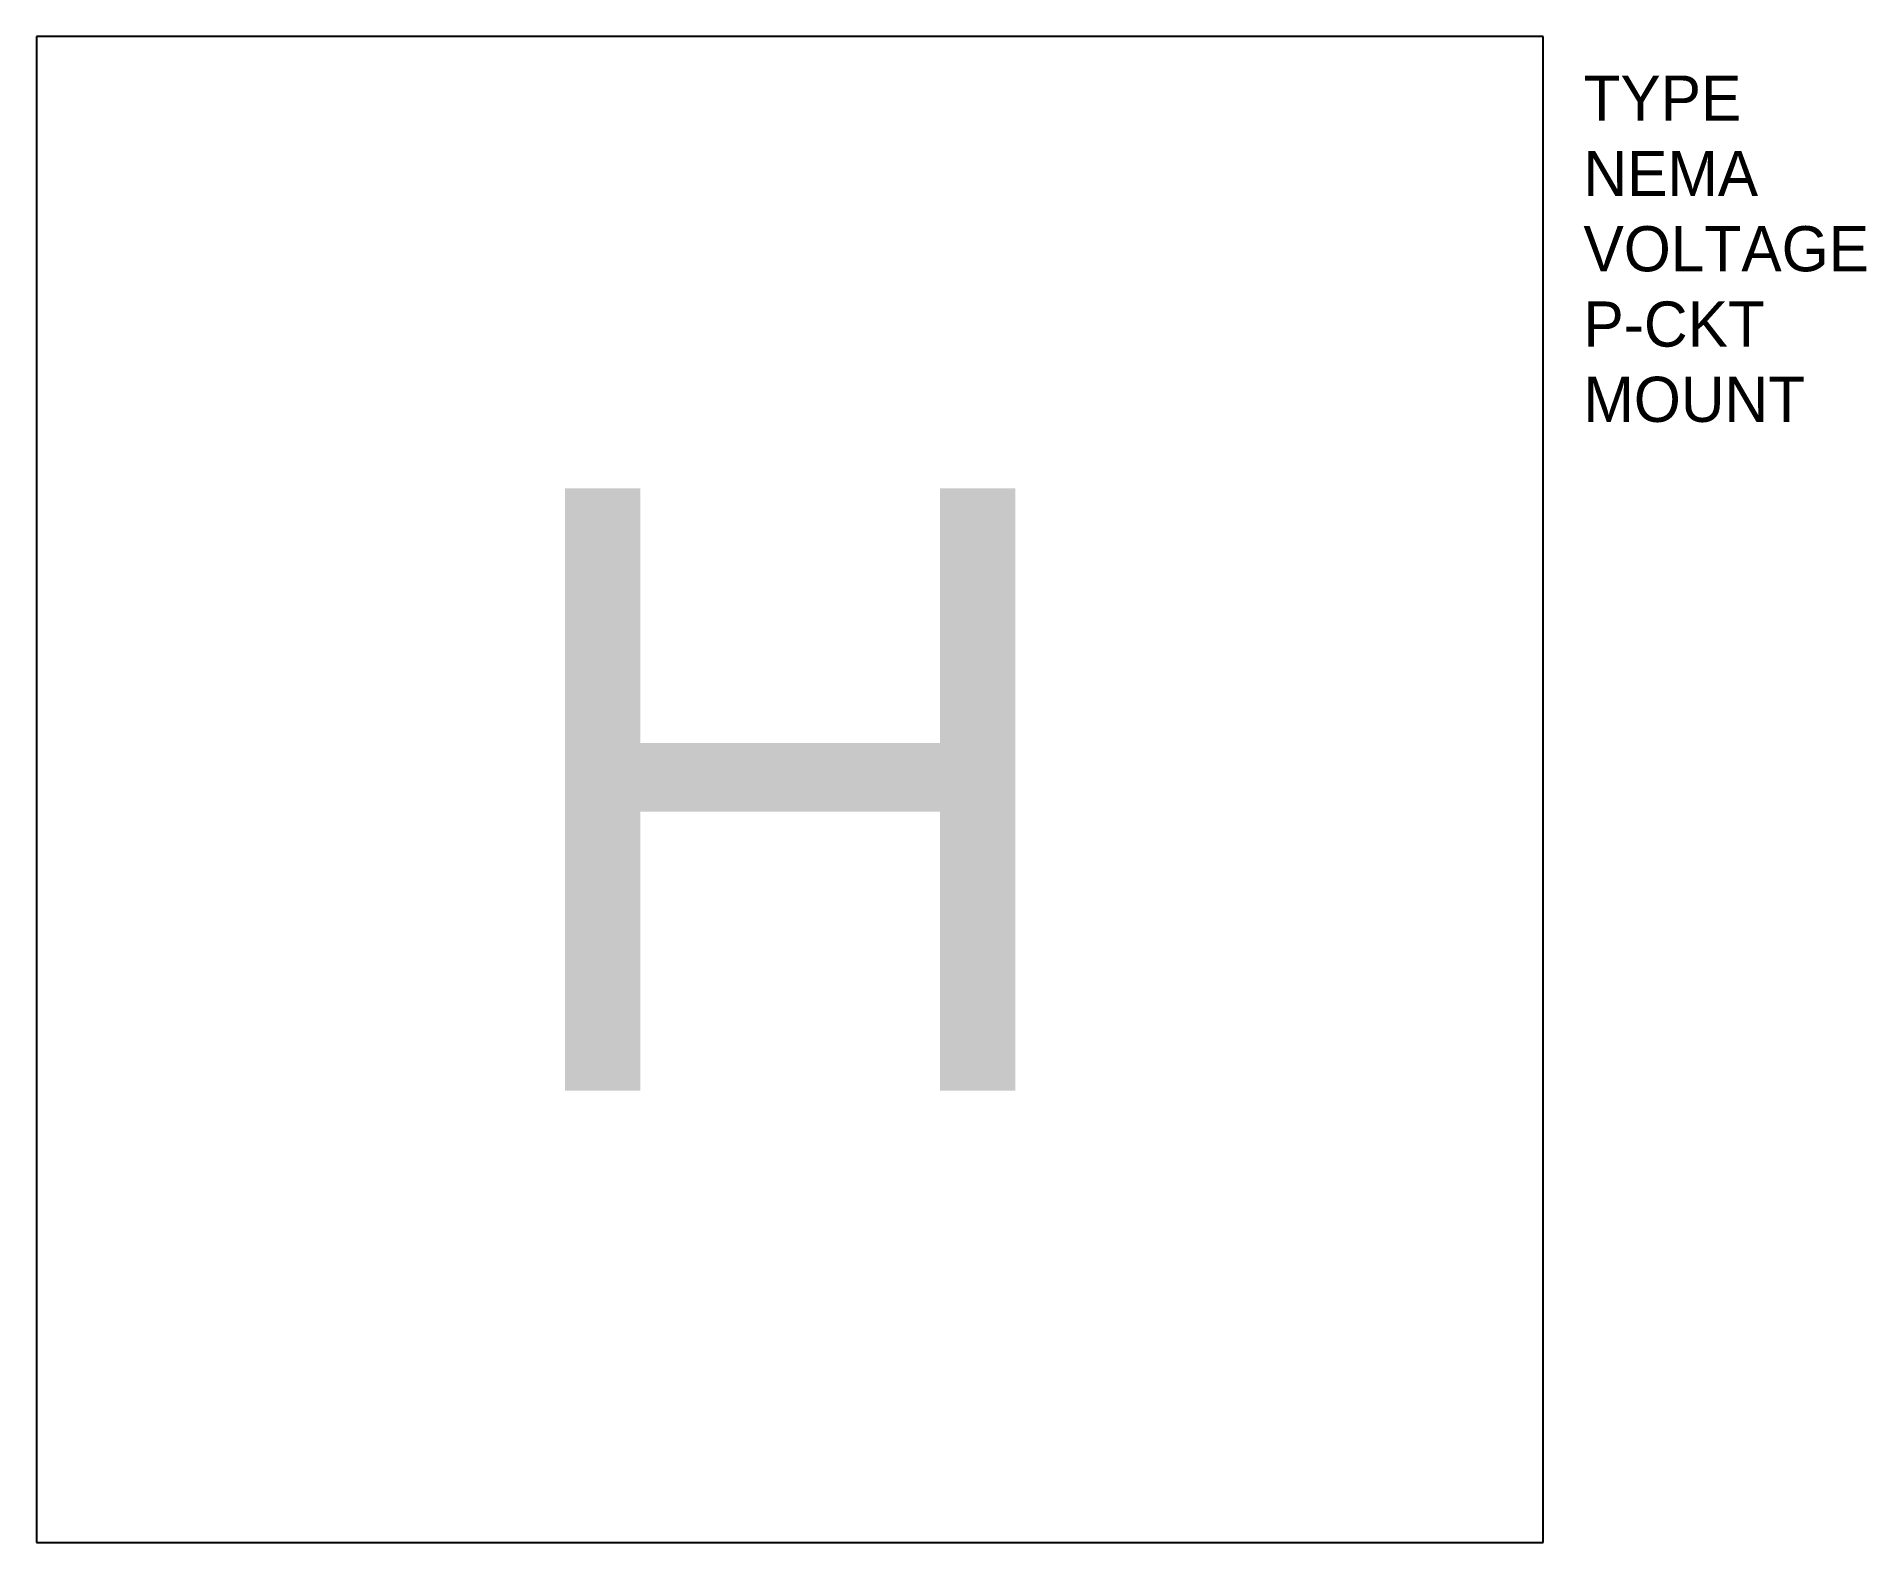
# Model space of a CAD drawing. Extents: x -0.094 to 0.134, y 0 to 0.188.
import ezdxf
from ezdxf.enums import TextEntityAlignment as Align

# ---------------------------------------------------------------- set-up
doc = ezdxf.new("R2010")
doc.units = 0
doc.header["$MEASUREMENT"] = 0
doc.layers.get('0').update_dxf_attribs({"linetype": 'CONTINUOUS'})

msp = doc.modelspace()

# ---------------------------------------------------------------- linework, layer by layer
for p, q in [((0.09375, 0.1875), (-0.09375, 0.1875)), ((-0.09375, 0.1875), (-0.09375, 0)), ((0.09375, 0), (0.09375, 0.1875)), ((-0.09375, 0), (0.09375, 0))]:
    msp.add_line(p, q)

# ---------------------------------------------------------------- texts
msp.add_text('H', height=0.075).set_placement((0, 0.09375), align=Align.MIDDLE)
at = {"flags": 3}
for tag, p, s in [('TYPE', (0.09875, 0.17702), 'HAND HOLE'), ('NEMA', (0.09875, 0.16764), 'NEMA N/A'), ('VOLTAGE', (0.09875, 0.15827), 'VOLTAGE N/A'), ('P-CKT', (0.09875, 0.14889), 'P-CKT N/A'), ('MOUNT', (0.09875, 0.13952), 'FLOOR')]:
    msp.add_attdef(tag, p, s, height=0.005625, dxfattribs=at)

doc.saveas('drawing.dxf')
